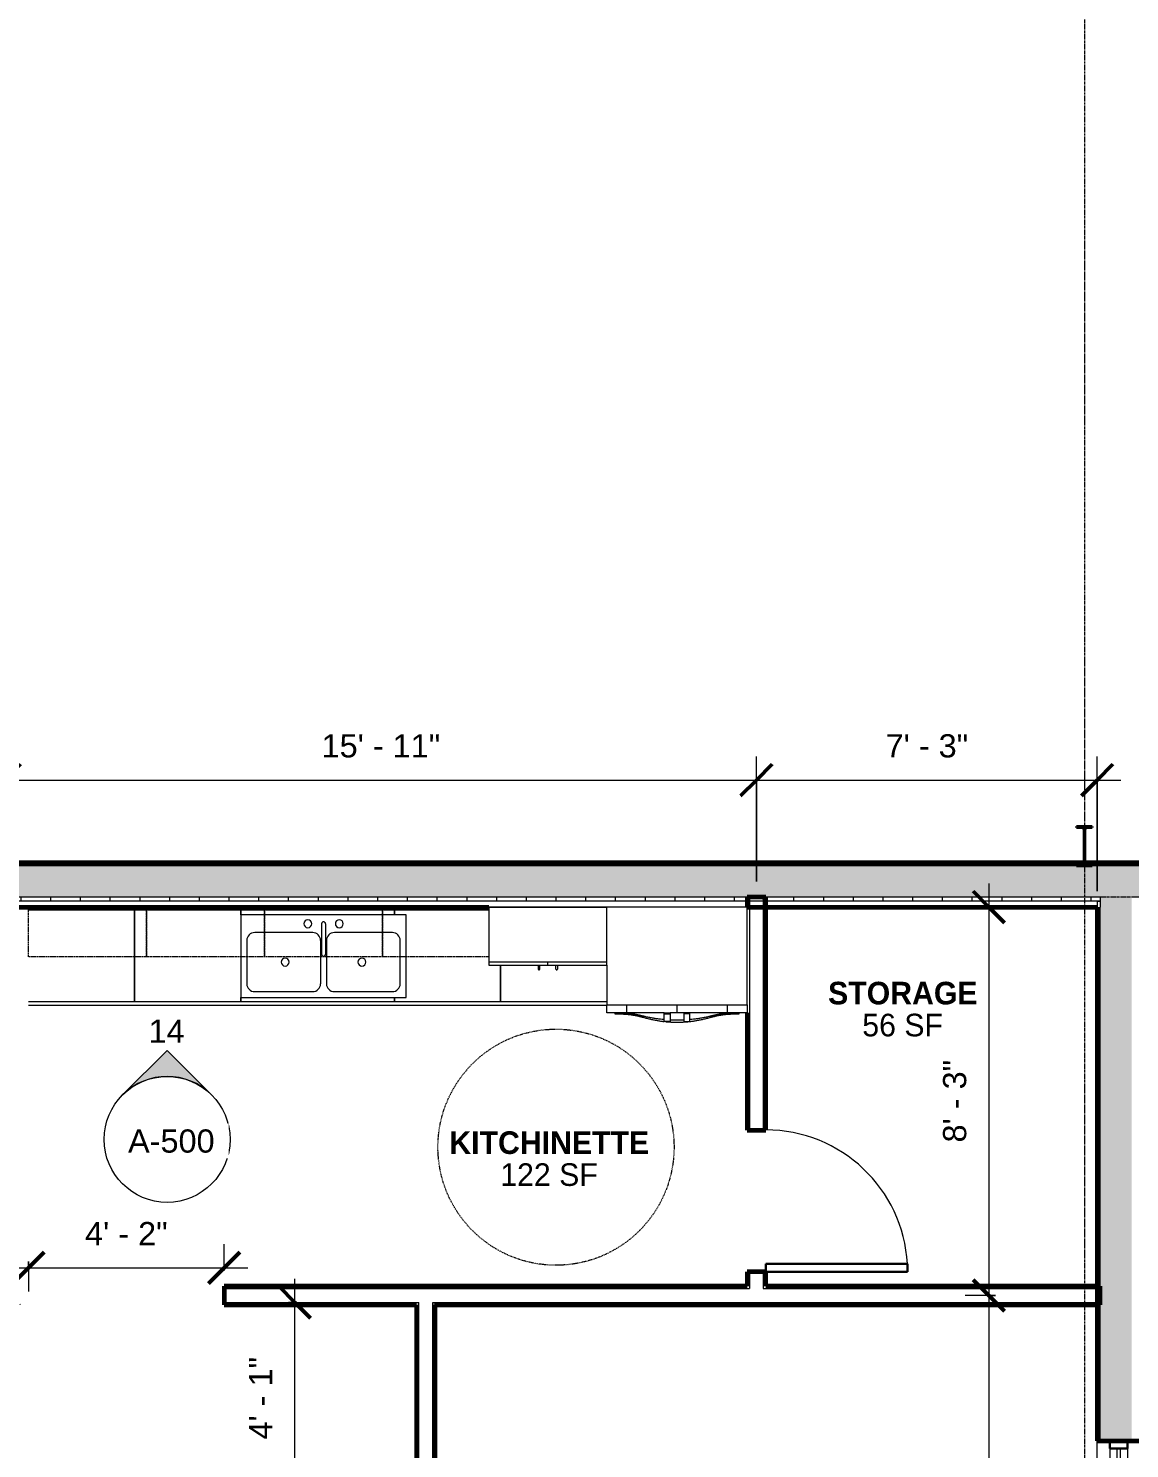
# Model space of a CAD drawing. Header units: inches. Extents: x 30 to 2293, y -1876 to -115.
# Drawn here: x 1761.9 to 2041.8, y -836.6 to -475.7 of the extents above; entities that cross this region are included whole.
import ezdxf

# ---------------------------------------------------------------- set-up
doc = ezdxf.new("R2010")
doc.units = ezdxf.units.IN
doc.header["$MEASUREMENT"] = 0
for name, pattern in [('Dash', [0.25, 0.125, -0.125]), ('Grid Line 1_2_', [0.875, 0.5, -0.125, 0.125, -0.125]), ('Overhead', [0.15625, 0.09375, -0.0625])]:
    doc.linetypes.add(name, pattern=pattern)
for name, color, linetype, lineweight in [('A-ANNO-DIMS', 211, 'Continuous', 9), ('A-ANNO-DIMS-64', 211, 'Continuous', 9), ('A-AREA-IDEN', 2, 'Continuous', 9), ('A-DETL-HDLN', 90, 'Dash', 9), ('A-DOOR', 31, 'Continuous', 18), ('A-GENM', 13, 'Continuous', 9), ('A-GLAZ-CURT', 52, 'Continuous', 9), ('A-GLAZ-CWMG', 51, 'Continuous', 9), ('A-WALL', 113, 'Continuous', 18), ('A-WALL-PATT', 111, 'Continuous', 60), ('G-ANNO-SYMB', 111, 'Continuous', 9), ('I-FURN-PNLS', 30, 'Continuous', 9), ('I-WALL', 2, 'Continuous', 18), ('L-SITE-WALL', 31, 'Continuous', 18), ('P-SANR-FIXT', 6, 'Continuous', 9), ('Q-CASE', 31, 'Continuous', 9), ('Q-SPCQ', 91, 'Continuous', 9), ('S-COLS', 52, 'Continuous', 9), ('S-GRID', 1, 'Continuous', 9)]:
    doc.layers.add(name, color=color, linetype=linetype, lineweight=lineweight)
doc.styles.add('Arial', font='arial.ttf', dxfattribs={"height": 5.901198})
doc.styles.add('Century Gothic', font='GOTHIC.TTF', dxfattribs={"height": 5.748447})
doc.styles.add('Century Gothic_B', font='GOTHICB.TTF', dxfattribs={"height": 5.744479})
doc.dimstyles.new('Linear_-_3_32__Arial', dxfattribs={"dimscale": 12, "dimtxt": 6, "dimasz": 0.666667, "dimexe": 0.5, "dimexo": 0.333333, "dimgap": 0.333333, "dimtad": 1, "dimdec": 0, "dimzin": 1, "dimdsep": 46, "dimlunit": 4, "dimtxsty": 'Arial', "dimblk1": 'OBLIQUE', "dimblk2": 'OBLIQUE', "dimsah": 1, "dimcen": 0.09, "dimdle": 0.5, "dimazin": 0, "dimtfac": 1, "dimtdec": 4, "dimtix": 1, "dimtmove": 0, "dimatfit": 3, "dimfxl": 1, "dimtvp": 1, "dimfrac": 2, "dimtolj": 1, "dimtzin": 0, "dimarcsym": 2})
doc.dimstyles.new('Linear_-_3_32__Arial_1', dxfattribs={"dimscale": 12, "dimtxt": 6, "dimasz": 0.666667, "dimexe": 0.5, "dimexo": 0.333333, "dimgap": 0.333333, "dimtad": 1, "dimdec": 0, "dimzin": 1, "dimdsep": 46, "dimlunit": 4, "dimtxsty": 'Arial', "dimblk1": 'OBLIQUE', "dimblk2": 'OBLIQUE', "dimsah": 1, "dimcen": 0.09, "dimdle": 0.5, "dimazin": 0, "dimtfac": 1, "dimtdec": 4, "dimtix": 1, "dimtmove": 0, "dimatfit": 3, "dimfxl": 1, "dimtvp": 1, "dimfrac": 2, "dimtolj": 1, "dimtzin": 0, "dimarcsym": 2})
doc.dimstyles.new('Linear_-_3_32__Arial_2', dxfattribs={"dimscale": 12, "dimtxt": 6, "dimasz": 0.666667, "dimexe": 0.5, "dimexo": 0.333333, "dimgap": 0.333333, "dimtad": 1, "dimdec": 0, "dimzin": 1, "dimdsep": 46, "dimlunit": 4, "dimtxsty": 'Arial', "dimblk1": 'OBLIQUE', "dimblk2": 'OBLIQUE', "dimsah": 1, "dimcen": 0.09, "dimdle": 0.5, "dimazin": 0, "dimtfac": 1, "dimtdec": 4, "dimtix": 1, "dimtmove": 0, "dimatfit": 3, "dimfxl": 1, "dimtvp": 1, "dimfrac": 2, "dimtolj": 1, "dimtzin": 0, "dimarcsym": 2})
doc.dimstyles.new('Linear_-_3_32__Arial_3', dxfattribs={"dimscale": 12, "dimtxt": 6, "dimasz": 0.666667, "dimexe": 0.5, "dimexo": 0.333333, "dimgap": 0.333333, "dimtad": 1, "dimdec": 0, "dimzin": 1, "dimdsep": 46, "dimlunit": 4, "dimtxsty": 'Arial', "dimblk1": 'OBLIQUE', "dimblk2": 'OBLIQUE', "dimsah": 1, "dimcen": 0.09, "dimdle": 0.5, "dimazin": 0, "dimtfac": 1, "dimtdec": 4, "dimtix": 1, "dimtmove": 0, "dimatfit": 3, "dimfxl": 1, "dimtvp": 1, "dimfrac": 2, "dimtolj": 1, "dimtzin": 0, "dimarcsym": 2})
pattern_1 = [(161.57, (0.32, 0.32), (-2.56049618, -0.00053739), [0, -18.214, 2.022, 0]), (18.43, (-0.32, 0.32), (-2.56049618, 0.00053739), [0, -18.214, 2.022, 0]), (108.43, (0.32, 0.32), (1.2792209, -6.40087673), [6.07, -14.166]), (71.57, (-0.32, 0.32), (1.2792209, 6.40087673), [6.07, -14.166])]
pattern_2 = [(0, (0, 0), (20.48, 5.12), [0.845, -14.515, 0.845, -14.515, -81.92]), (0, (0, 0), (20.48, 5.12), [-30.72, 0.845, -29.875, 0.845, -14.515, -35.84]), (0, (0, 0), (20.48, 5.12), [-76.8, 0.845, -9.395, 0.845, -24.755]), (120, (7.68, 2.56), (-14.67405, 15.1762), [0.845, -14.515, 0.845, -14.515, -81.92]), (120, (7.68, 2.56), (-14.67405, 15.1762), [-30.72, 0.845, -29.875, 0.845, -14.515, -35.84]), (120, (7.68, 2.56), (-14.67405, 15.1762), [-76.8, 0.845, -9.395, 0.845, -24.755]), (240, (10.24, 12.8), (-5.80595, -20.2962), [0.845, -14.515, 0.845, -14.515, -81.92]), (240, (10.24, 12.8), (-5.80595, -20.2962), [-30.72, 0.845, -29.875, 0.845, -14.515, -35.84]), (240, (10.24, 12.8), (-5.80595, -20.2962), [-76.8, 0.845, -9.395, 0.845, -24.755])]

# ---------------------------------------------------------------- blocks, each defined once
blk = doc.blocks.new('Rectangular Mullion - Exterior 2_ x 4_5_-607528-Floor Plan - Office Annex')
at = {"layer": 'A-GLAZ-CWMG', "color": 50, "lineweight": 30}
for p, q in [((-1, 1.5), (1, 1.5)), ((-1, -3), (-1, 1.5)), ((1, 1.5), (1, -3)), ((1, -3), (-1, -3))]:
    blk.add_line(p, q, dxfattribs=at)
blk = doc.blocks.new('System Panel - Exterior Glazing-607532-Floor Plan - Office Annex')
at = {"layer": 'A-GLAZ-CURT', "color": 10, "lineweight": 18}
for p, q in [((17.09375, 1.25), (-17.09375, 1.25)), ((-17.09375, 1.25), (-17.09375, 0.25)), ((-17.09375, 0.25), (17.09375, 0.25)), ((17.09375, 0.25), (17.09375, 1.25))]:
    blk.add_line(p, q, dxfattribs=at)
at = {"layer": 'A-GLAZ-CURT', "color": 130}
for p, q in [((-17.09375, 0.25), (-17.09375, 1.25)), ((17.09375, 1.25), (17.09375, 0.25))]:
    blk.add_line(p, q, dxfattribs=at)
at = {"layer": 'A-GLAZ-CURT', "color": 254}
for p, q in [((17.09375, 1.25), (-17.09375, 1.25)), ((-17.09375, 0.25), (17.09375, 0.25))]:
    blk.add_line(p, q, dxfattribs=at)
blk = doc.blocks.new('Rectangular Mullion - Exterior 2_ x 4_5_-435687-Floor Plan - Office Annex')
at = {"layer": 'A-GLAZ-CWMG', "color": 7}
for p, q in [((1188.75, -1530.09), (1154.56, -1530.09)), ((1188.75, -1534.59), (1154.56, -1534.59))]:
    blk.add_line(p, q, dxfattribs=at)
blk = doc.blocks.new('Open Source Metal Building_Exterior_rvt-1-Floor Plan - Office Annex')
at = {"layer": 'A-WALL-PATT', "lineweight": 9}
h = blk.add_hatch(dxfattribs=at)
h.set_pattern_fill('FP_2', color=8, style=0, pattern_type=2)
h.set_pattern_definition(pattern_1)
h.paths.add_polyline_path([(1689.24, -696.46), (2210.15, -696.46), (2210.15, -688.46), (1644.4, -688.46), (1644.4, -696.46)], flags=0)
h.paths.add_polyline_path([(1540.94, -696.46), (1608.4, -696.46), (1608.4, -688.46), (1540.94, -688.46)], flags=0)
h.paths.add_polyline_path([(1234.94, -696.46), (1234.94, -688.46), (1174.4, -688.46), (1174.4, -696.46)], flags=0)
h.paths.add_polyline_path([(1138.4, -696.46), (1138.4, -688.46), (421.56, -688.46), (421.56, -696.46), (1038.09, -696.46)], flags=0)
h.paths.add_polyline_path([(385.56, -696.46), (385.56, -688.46), (126.49, -688.46), (126.49, -696.46), (376.31, -696.46)], flags=0)
h = blk.add_hatch(dxfattribs=at)
h.set_pattern_fill('FP_3', style=0, pattern_type=2)
h.set_pattern_definition([(0, (0, 0), (0, 7.554), []), (90, (0, 0), (-7.554, 5e-16), [])])
h.paths.add_polyline_path([(1705.52, -697.46), (2034.31, -697.46), (2034.31, -696.46), (1644.4, -696.46), (1644.4, -697.46), (1697.38, -697.46)], flags=0)
h.paths.add_polyline_path([(2210.15, -697.46), (2210.15, -696.46), (2042.31, -696.46), (2042.31, -697.46), (2079.92, -697.46)], flags=0)
h.paths.add_polyline_path([(1608.4, -697.46), (1608.4, -696.46), (1540.94, -696.46), (1540.94, -697.46)], flags=0)
h.paths.add_polyline_path([(1234.94, -697.46), (1234.94, -696.46), (1174.4, -696.46), (1174.4, -697.46)], flags=0)
h.paths.add_polyline_path([(907.86, -697.46), (1138.4, -697.46), (1138.4, -696.46), (421.56, -696.46), (421.56, -697.46), (777.63, -697.46)], flags=0)
h.paths.add_polyline_path([(126.49, -697.46), (368.31, -697.46), (368.31, -696.46), (126.49, -696.46), (126.49, -697.37)], flags=0)
h.paths.add_polyline_path([(385.56, -697.46), (385.56, -696.46), (376.31, -696.46), (376.31, -697.46), (377.06, -697.46)], flags=0)
h = blk.add_hatch(dxfattribs=at)
h.set_pattern_fill('FP_2', color=8, style=0, pattern_type=2)
h.set_pattern_definition(pattern_1)
h.paths.add_polyline_path([(2042.31, -1123.5), (2042.31, -1005.79), (2034.31, -1005.79), (2034.31, -1123.5)], flags=0)
h.paths.add_polyline_path([(2042.31, -967.6), (2042.31, -872.76), (2034.31, -872.76), (2034.31, -967.6)], flags=0)
h.paths.add_polyline_path([(2042.31, -834.57), (2042.31, -696.46), (2034.31, -696.46), (2034.31, -834.57)], flags=0)
at = {"layer": 'S-COLS'}
h = blk.add_hatch(dxfattribs=at)
h.set_pattern_fill('FP_4', color=256, style=0, pattern_type=2)
h.set_pattern_definition([(45, (0, 0), (-6.335677, 6.335677), []), (45, (0, 9.6), (-6.335677, 6.335677), [])])
h.paths.add_polyline_path([(2032.31, -688.47), (2032.31, -688.2), (2030.97, -688.2), (2030.59, -688.04), (2030.43, -687.66), (2030.43, -679.28), (2030.59, -678.9), (2030.97, -678.74), (2032.31, -678.74), (2032.31, -678.47), (2028.31, -678.47), (2028.31, -678.74), (2029.65, -678.74), (2030.04, -678.9), (2030.2, -679.33), (2030.2, -687.66), (2030.04, -688.04), (2029.65, -688.2), (2028.31, -688.2), (2028.31, -688.47)], flags=0)
at = {"layer": 'A-WALL', "color": 10}
for p, q in [((2210.15, -688.46), (1644.4, -688.46)), ((2034.31, -696.46), (1644.4, -696.46)), ((2034.31, -696.46), (2034.31, -697.46)), ((2033.56, -697.46), (1644.4, -697.46)), ((2034.31, -697.46), (2033.56, -697.46)), ((2033.56, -697.46), (2034.31, -697.46)), ((2033.56, -697.46), (2033.56, -698.96)), ((2034.31, -697.46), (2034.31, -698.96)), ((2034.31, -834.57), (2034.31, -698.96))]:
    blk.add_line(p, q, dxfattribs=at)
at = {"layer": 'L-SITE-WALL', "color": 250, "lineweight": 60}
for p, q in [((2210.15, -687.71), (1644.4, -687.71)), ((1644.4, -698.96), (1878.94, -698.96)), ((1944.56, -698.96), (2033.56, -698.96)), ((2033.56, -698.96), (2033.56, -834.57)), ((2033.56, -834.57), (2044.81, -834.57))]:
    blk.add_line(p, q, dxfattribs=at)
at = {"layer": 'L-SITE-WALL', "color": 10}
blk.add_line((2033.56, -872.76), (2033.56, -834.57), dxfattribs=at)
at = {"layer": 'S-COLS', "color": 90, "lineweight": 40}
for p, q in [((2032.31, -678.47), (2028.31, -678.47)), ((2028.31, -678.47), (2028.31, -678.74)), ((2028.31, -678.74), (2029.65, -678.74)), ((2030.2, -679.28), (2030.2, -687.66)), ((2030.43, -687.66), (2030.43, -679.28)), ((2030.97, -678.74), (2032.31, -678.74)), ((2032.31, -678.74), (2032.31, -678.47)), ((2029.65, -688.2), (2028.31, -688.2)), ((2028.31, -688.2), (2028.31, -688.47)), ((2028.31, -688.47), (2032.31, -688.47)), ((2032.31, -688.2), (2030.97, -688.2)), ((2032.31, -688.47), (2032.31, -688.2))]:
    blk.add_line(p, q, dxfattribs=at)
for centre, start, end in [((2029.65, -679.28), 0, 90), ((2030.97, -679.28), 90, 180), ((2029.65, -687.66), 270, 0), ((2030.97, -687.66), 180, 270)]:
    blk.add_arc(centre, 0.543, start, end, dxfattribs=at)
at = {"layer": 'S-GRID', "linetype": 'Grid Line 1_2_'}
for p, q in [((2030.31, -114.83), (2030.31, -1843.89)), ((2274.62, -696.46), (62.02, -696.46))]:
    blk.add_line(p, q, dxfattribs=at)
at = {"lineweight": 9, "extrusion": (0, 0, -1), "rotation": 90.0000000000013}
blk.add_blockref('Rectangular Mullion - Exterior 2_ x 4_5_-607528-Floor Plan - Office Annex', (-2039.75, -835.57), dxfattribs=at)
at = {"lineweight": 9}
for name, p, rotation in [('Rectangular Mullion - Exterior 2_ x 4_5_-435687-Floor Plan - Office Annex', (506.66, -2025.32), 89.99999999999892), ('System Panel - Exterior Glazing-607532-Floor Plan - Office Annex', (2039.75, -853.67), 89.99999999999874)]:
    blk.add_blockref(name, p, dxfattribs=dict(at, rotation=rotation))
blk = doc.blocks.new('Counter Top - 24_ Depth-690214-Floor Plan - Office Annex')
at = {"layer": 'Q-CASE'}
for p, q in [((-47.26, 25), (99.74, 25)), ((99.74, 0.75), (-17.26, 0.75))]:
    blk.add_line(p, q, dxfattribs=at)
blk = doc.blocks.new('Single-Flush - 36_ x 84_-340239-Floor Plan - Office Annex')
at = {"layer": 'A-DOOR', "lineweight": 30}
for p, q in [((16, 2.37), (16, 38.39)), ((18, 38.39), (16, 38.39)), ((18, 2.37), (18, 38.39)), ((18, 2.37), (16, 2.37))]:
    blk.add_line(p, q, dxfattribs=at)
at = {"layer": 'A-DOOR', "lineweight": 9}
blk.add_arc((18, 2.37), 36.07, 93.1789, 180, dxfattribs=at)
blk = doc.blocks.new('Refrigeration-Dacor-Millennia - PF36BNDFBK-V3-Floor Plan - Office Annex')
at = {"layer": 'A-GENM', "lineweight": 18}
for p, q in [((-17.81, -14.44), (-17.81, -12.44)), ((17.81, -12.44), (17.81, -14.44)), ((-3.25, -14.44), (-17.81, -14.44)), ((1.75, -14.44), (-1.75, -14.44)), ((17.81, -14.44), (3.25, -14.44))]:
    blk.add_line(p, q, dxfattribs=at)
at = {"layer": 'A-GENM'}
for p, q in [((-12.81, -12.44), (-12.81, -14.44)), ((-0.06, -12.44), (-0.06, -14.44)), ((0.06, -14.44), (0.06, -12.44)), ((12.81, -14.44), (12.81, -12.44)), ((-15.81, -14.44), (-15.81, -14.69)), ((-3.25, -16.69), (-3.25, -14.44)), ((-3.25, -14.44), (-1.75, -14.44)), ((-3.25, -14.69), (-1.75, -14.69)), ((-1.75, -16.69), (-3.25, -16.69)), ((-1.75, -14.44), (-1.75, -16.69)), ((3.25, -14.44), (1.75, -14.44)), ((1.75, -14.44), (1.75, -16.69)), ((3.25, -14.69), (1.75, -14.69)), ((1.75, -16.69), (3.25, -16.69)), ((3.25, -16.69), (3.25, -14.44)), ((15.81, -14.69), (15.81, -14.44))]:
    blk.add_line(p, q, dxfattribs=at)
for points, knots in [([(-3.25, -16.18), (-3.28, -16.17), (-3.59, -16.15), (-4.18, -16.09), (-5.06, -15.97), (-5.99, -15.83), (-6.77, -15.69), (-7.4, -15.57), (-7.88, -15.47), (-8.26, -15.38), (-8.57, -15.3), (-8.81, -15.25), (-9.04, -15.19), (-9.28, -15.13), (-9.52, -15.07), (-9.78, -15.02), (-10.04, -14.96), (-10.31, -14.9), (-10.58, -14.85), (-10.88, -14.8), (-11.18, -14.75), (-11.5, -14.7), (-11.83, -14.65), (-12.19, -14.61), (-12.56, -14.57), (-12.95, -14.54), (-13.36, -14.51), (-13.8, -14.48), (-14.27, -14.46), (-14.92, -14.45), (-15.45, -14.44), (-15.81, -14.44)], [0.6515953, 0.6515953, 0.6515953, 0.6515953, 0.65625, 0.6875, 0.71875, 0.75, 0.78125, 0.796875, 0.8125, 0.828125, 0.8359375, 0.84375, 0.8515625, 0.859375, 0.8671875, 0.875, 0.8828125, 0.890625, 0.8984375, 0.90625, 0.9140625, 0.921875, 0.9296875, 0.9375, 0.9453125, 0.953125, 0.9609375, 0.96875, 0.9765625, 0.984375, 1, 1, 1, 1]), ([(-15.81, -14.69), (-15.45, -14.69), (-14.74, -14.7), (-13.95, -14.73), (-13.36, -14.76), (-12.95, -14.79), (-12.56, -14.83), (-12.19, -14.86), (-11.83, -14.91), (-11.5, -14.95), (-11.18, -15), (-10.87, -15.05), (-10.58, -15.11), (-10.3, -15.16), (-10.04, -15.22), (-9.78, -15.28), (-9.52, -15.34), (-9.28, -15.41), (-9.04, -15.47), (-8.81, -15.53), (-8.57, -15.59), (-8.26, -15.67), (-7.87, -15.78), (-7.4, -15.89), (-6.77, -16.04), (-5.98, -16.21), (-5.06, -16.39), (-4.18, -16.53), (-3.59, -16.61), (-3.28, -16.65), (-3.25, -16.65)], [0, 0, 0, 0, 0.015625, 0.03125, 0.0390625, 0.046875, 0.0546875, 0.0625, 0.0703125, 0.078125, 0.0859375, 0.09375, 0.1015625, 0.109375, 0.1171875, 0.125, 0.1328125, 0.140625, 0.1484375, 0.15625, 0.1640625, 0.171875, 0.1875, 0.203125, 0.21875, 0.25, 0.28125, 0.3125, 0.34375, 0.348388, 0.348388, 0.348388, 0.348388]), ([(-2.89, -16.69), (-2.79, -16.7), (-2.45, -16.73), (-1.9, -16.77), (-1.24, -16.79), (-0.61, -16.8), (0, -16.8), (0.61, -16.8), (1.24, -16.79), (1.9, -16.77), (2.45, -16.73), (2.79, -16.7), (2.89, -16.69)], [0.363139, 0.363139, 0.363139, 0.363139, 0.375, 0.40625, 0.4375, 0.46875, 0.5, 0.53125, 0.5625, 0.59375, 0.625, 0.636861, 0.636861, 0.636861, 0.636861]), ([(1.75, -16.26), (1.58, -16.27), (0.97, -16.28), (0, -16.28), (-0.97, -16.28), (-1.58, -16.27), (-1.75, -16.26)], [0.4135862, 0.4135862, 0.4135862, 0.4135862, 0.4375, 0.5, 0.5625, 0.5864138, 0.5864138, 0.5864138, 0.5864138]), ([(15.81, -14.44), (15.45, -14.44), (14.92, -14.45), (14.27, -14.46), (13.8, -14.48), (13.36, -14.51), (12.95, -14.54), (12.56, -14.57), (12.19, -14.61), (11.83, -14.65), (11.5, -14.7), (11.18, -14.75), (10.88, -14.8), (10.58, -14.85), (10.31, -14.9), (10.04, -14.96), (9.78, -15.02), (9.52, -15.07), (9.28, -15.13), (9.04, -15.19), (8.81, -15.25), (8.57, -15.3), (8.26, -15.38), (7.88, -15.47), (7.4, -15.57), (6.77, -15.69), (5.99, -15.83), (5.06, -15.97), (4.18, -16.09), (3.59, -16.15), (3.28, -16.17), (3.25, -16.18)], [0, 0, 0, 0, 0.015625, 0.0234375, 0.03125, 0.0390625, 0.046875, 0.0546875, 0.0625, 0.0703125, 0.078125, 0.0859375, 0.09375, 0.1015625, 0.109375, 0.1171875, 0.125, 0.1328125, 0.140625, 0.1484375, 0.15625, 0.1640625, 0.171875, 0.1875, 0.203125, 0.21875, 0.25, 0.28125, 0.3125, 0.34375, 0.3484047, 0.3484047, 0.3484047, 0.3484047]), ([(3.25, -16.65), (3.28, -16.65), (3.59, -16.61), (4.18, -16.53), (5.06, -16.39), (5.98, -16.21), (6.77, -16.04), (7.4, -15.89), (7.87, -15.78), (8.26, -15.67), (8.57, -15.59), (8.81, -15.53), (9.04, -15.47), (9.28, -15.41), (9.52, -15.34), (9.78, -15.28), (10.04, -15.22), (10.3, -15.16), (10.58, -15.11), (10.87, -15.05), (11.18, -15), (11.5, -14.95), (11.83, -14.91), (12.19, -14.86), (12.56, -14.83), (12.95, -14.79), (13.36, -14.76), (13.8, -14.73), (14.27, -14.71), (14.92, -14.7), (15.45, -14.69), (15.81, -14.69)], [0.651612, 0.651612, 0.651612, 0.651612, 0.65625, 0.6875, 0.71875, 0.75, 0.78125, 0.796875, 0.8125, 0.828125, 0.8359375, 0.84375, 0.8515625, 0.859375, 0.8671875, 0.875, 0.8828125, 0.890625, 0.8984375, 0.90625, 0.9140625, 0.921875, 0.9296875, 0.9375, 0.9453125, 0.953125, 0.9609375, 0.96875, 0.9765625, 0.984375, 1, 1, 1, 1])]:
    blk.add_open_spline(points, degree=3, knots=knots, dxfattribs=at)
at = {"layer": 'Q-SPCQ'}
for p, q in [((17.81, 12.44), (-17.81, 12.44)), ((17.81, -12.44), (17.81, 12.44)), ((-17.81, -2.31), (-17.81, -12.44)), ((-17.81, -12.44), (17.81, -12.44))]:
    blk.add_line(p, q, dxfattribs=at)
blk = doc.blocks.new('293304 - 293304 2-686364-Floor Plan - Office Annex')
at = {"layer": 'I-FURN-PNLS'}
blk.add_line((0.91, -14.15), (0.91, -13.4), dxfattribs=at)
at = {"layer": 'Q-CASE'}
for p, q in [((15.91, 0.6), (-14.09, 0.6)), ((-14.09, 0.6), (-14.09, -14.15)), ((-14.09, 0.6), (-14.09, -13.4)), ((-14.09, 0.6), (15.91, 0.6)), ((15.91, -14.15), (15.91, 0.6)), ((15.91, -13.4), (15.91, 0.6)), ((15.91, -13.4), (-14.09, -13.4)), ((-14.09, -14.15), (15.91, -14.15)), ((-1.53, -14.15), (-1.53, -15.17)), ((-1.15, -15.15), (-1.15, -14.15)), ((2.97, -15.15), (2.97, -14.15)), ((3.35, -14.15), (3.35, -15.17))]:
    blk.add_line(p, q, dxfattribs=at)
for centre, start, end in [((-1.34, -15.17), 180, 5.5918), ((3.16, -15.17), 174.4082, 0)]:
    blk.add_arc(centre, 0.188, start, end, dxfattribs=at)
blk = doc.blocks.new('Sink Kitchen-Double - 42_ x 21_-V5-Floor Plan - Office Annex')
at = {"layer": 'P-SANR-FIXT'}
for p, q in [((21.62, 10.59), (-20.38, 10.59)), ((-20.38, 10.59), (-20.38, -10.41)), ((0.12, 8.34), (0.12, 0.59)), ((1.12, 8.34), (1.12, 0.59)), ((21.62, -10.41), (21.62, 10.59)), ((-18.88, 4.09), (-18.88, -6.91)), ((-2.13, 6.09), (-16.88, 6.09)), ((-0.13, 4.09), (-0.13, -6.91)), ((1.37, 4.09), (1.37, -6.91)), ((18.12, 6.09), (3.37, 6.09)), ((20.12, -6.91), (20.12, 4.09)), ((-20.38, -10.41), (21.62, -10.41)), ((-16.88, -8.91), (-2.13, -8.91)), ((3.37, -8.91), (18.12, -8.91))]:
    blk.add_line(p, q, dxfattribs=at)
for centre, radius, start, end in [((-3.38, 8.34), 1, 360, 180), ((-3.38, 8.34), 1, 180, 360), ((0.62, 8.34), 0.5, 360, 180), ((4.62, 8.34), 1, 360, 180), ((4.62, 8.34), 1, 180, 0), ((-16.88, 4.09), 2, 90, 180), ((-2.13, 4.09), 2, 360, 90), ((3.37, 4.09), 2, 90, 180), ((18.12, 4.09), 2, 0, 90), ((0.62, 0.59), 0.5, 180, 360), ((-9.13, -1.41), 1, 0, 180), ((-9.13, -1.41), 1, 180, 360), ((10.37, -1.41), 1, 0, 180), ((10.37, -1.41), 1, 180, 360), ((-16.88, -6.91), 2, 180, 270), ((-2.13, -6.91), 2, 270, 0), ((3.37, -6.91), 2, 180, 270), ((18.12, -6.91), 2, 270, 0)]:
    blk.add_arc(centre, radius, start, end, dxfattribs=at)
blk = doc.blocks.new('Base Cabinet-Double Door Sink Unit - 39_-578555-Floor Plan - Office Annex')
at = {"layer": 'Q-CASE'}
for p, q in [((-18.76, 0), (-18.76, -2)), ((20.24, -2), (20.24, 0)), ((-18.76, -23), (-18.76, -24)), ((-18.76, -24), (20.24, -24)), ((20.24, -24), (20.24, -23))]:
    blk.add_line(p, q, dxfattribs=at)
blk = doc.blocks.new('Base Cabinet-Double Door _ 2 Drawer - 27_-581375-Floor Plan - Office Annex')
at = {"layer": 'Q-CASE'}
for p, q in [((-12.76, 0), (-12.76, -24)), ((14.24, -2), (14.24, 0)), ((-12.76, -24), (14.24, -24)), ((14.24, -24), (14.24, -23))]:
    blk.add_line(p, q, dxfattribs=at)
blk = doc.blocks.new('Base Cabinet-Double Door _ 2 Drawer - 27_-V51-Floor Plan - Office Annex')
at = {"layer": 'Q-CASE'}
for p, q in [((-12.76, -14.75), (-12.76, -24)), ((-12.76, -24), (14.24, -24))]:
    blk.add_line(p, q, dxfattribs=at)
blk = doc.blocks.new('Base Cabinet-Double Door _ 2 Drawer - 27_-V52-Floor Plan - Office Annex')
at = {"layer": 'Q-CASE'}
for p, q in [((14.24, -24), (14.24, 0)), ((-12.76, -24), (14.24, -24))]:
    blk.add_line(p, q, dxfattribs=at)
blk = doc.blocks.new('Upper Cabinet-Double Door-Wall - 27_ x 36_H-702586-Floor Plan - Office Annex')
at = {"layer": 'Q-CASE', "linetype": 'Overhead'}
for p, q in [((-12.33, 0.31), (-12.33, 12.31)), ((-12.33, 12.31), (14.67, 12.31)), ((14.67, 12.31), (14.67, 0.31)), ((14.67, 0.31), (-12.33, 0.31))]:
    blk.add_line(p, q, dxfattribs=at)
blk = doc.blocks.new('Upper Cabinet-Double Door-Wall - 30_ x 36_H-702469-Floor Plan - Office Annex')
at = {"layer": 'Q-CASE', "linetype": 'Overhead'}
for p, q in [((-13.83, 0.31), (-13.83, 12.31)), ((-13.83, 12.31), (16.17, 12.31)), ((16.17, 12.31), (16.17, 0.31)), ((16.17, 0.31), (-13.83, 0.31))]:
    blk.add_line(p, q, dxfattribs=at)
blk = doc.blocks.new('Base Cabinet-Double Door _ 2 Drawer - 27_-V60-Floor Plan - Office Annex')
at = {"layer": 'Q-CASE'}
for p, q in [((-12.76, 0), (-12.76, -2)), ((14.24, -24), (14.24, -14.75)), ((-12.76, -23), (-12.76, -24)), ((-12.76, -24), (14.24, -24))]:
    blk.add_line(p, q, dxfattribs=at)
blk = doc.blocks.new('DIMBLOCK22-Floor Plan - Office Annex')
at = {"layer": 'A-ANNO-DIMS-64'}
for p, q in [((1755.94, -692.46), (1755.94, -660.7)), ((1946.94, -692.46), (1946.94, -660.7)), ((1755.94, -666.7), (1946.94, -666.7)), ((1755.94, -666.7), (1755.94, -692.46)), ((1946.94, -666.7), (1946.94, -692.46))]:
    blk.add_line(p, q, dxfattribs=at)
at = {"layer": 'A-ANNO-DIMS-64', "lineweight": 50}
for p, q in [((1755.94, -666.7), (1759.94, -662.7)), ((1946.94, -666.7), (1950.94, -662.7)), ((1755.94, -666.7), (1751.94, -670.7)), ((1946.94, -666.7), (1942.94, -670.7))]:
    blk.add_line(p, q, dxfattribs=at)
at = {"layer": 'A-ANNO-DIMS-64', "color": 0, "insert": (1836.44, -655.05), "char_height": 5.901, "width": 36, "attachment_point": 1, "line_spacing_factor": 0.938532, "style": 'Arial'}
blk.add_mtext('15\' - 11"', dxfattribs=at)
blk = doc.blocks.new('_Oblique')
at = {"color": 0, "linetype": 'ByBlock', "lineweight": -2}
blk.add_line((-0.5, -0.5), (0.5, 0.5), dxfattribs=at)
blk = doc.blocks.new('DIMBLOCK23-Floor Plan - Office Annex')
at = {"layer": 'A-ANNO-DIMS-64'}
for p, q in [((1946.94, -692.46), (1946.94, -660.7)), ((2033.56, -694.96), (2033.56, -660.7)), ((1946.94, -666.7), (2039.56, -666.7)), ((1946.94, -666.7), (1946.94, -692.46)), ((2033.56, -666.7), (2033.56, -694.96))]:
    blk.add_line(p, q, dxfattribs=at)
at = {"layer": 'A-ANNO-DIMS-64', "lineweight": 50}
for p, q in [((1946.94, -666.7), (1950.94, -662.7)), ((2033.56, -666.7), (2037.56, -662.7)), ((1946.94, -666.7), (1942.94, -670.7)), ((2033.56, -666.7), (2029.56, -670.7))]:
    blk.add_line(p, q, dxfattribs=at)
at = {"layer": 'A-ANNO-DIMS-64', "color": 0, "insert": (1979.77, -655.05), "char_height": 5.901, "width": 25.1446, "attachment_point": 1, "line_spacing_factor": 0.938532, "style": 'Arial'}
blk.add_mtext('7\' - 3"', dxfattribs=at)
blk = doc.blocks.new('DIMBLOCK29-Floor Plan - Office Annex')
at = {"layer": 'A-ANNO-DIMS-64'}
for p, q in [((1829.66, -848.16), (1829.66, -793.41)), ((1828.01, -799.41), (1835.66, -799.41)), ((1829.66, -799.41), (1828.01, -799.41)), ((1806.44, -848.16), (1835.66, -848.16)), ((1829.66, -848.16), (1806.44, -848.16))]:
    blk.add_line(p, q, dxfattribs=at)
at = {"layer": 'A-ANNO-DIMS-64', "lineweight": 50}
for p, q in [((1829.66, -799.41), (1825.66, -795.41)), ((1829.66, -799.41), (1833.66, -803.41)), ((1829.66, -848.16), (1825.66, -844.16)), ((1829.66, -848.16), (1833.66, -852.16))]:
    blk.add_line(p, q, dxfattribs=at)
at = {"layer": 'A-ANNO-DIMS-64', "color": 0, "insert": (1818.01, -834.27), "char_height": 5.901, "width": 25.1446, "attachment_point": 1, "rotation": 90, "line_spacing_factor": 0.938532, "style": 'Arial'}
blk.add_mtext('4\' - 1"', dxfattribs=at)
blk = doc.blocks.new('Elevation - Filled Arrow-152140-Floor Plan - Office Annex')
at = {"layer": 'G-ANNO-SYMB'}
blk.add_circle((0, 0), 0.25, dxfattribs=at)
blk = doc.blocks.new('Elevation - Filled Arrow-151867-Floor Plan - Office Annex')
at = {"layer": 'G-ANNO-SYMB'}
h = blk.add_hatch(color=256, dxfattribs=at)
edge = h.paths.add_edge_path(flags=0)
edge.add_line((0, 0.3536), (0.1768, 0.1768))
edge.add_arc((0, 0), 0.25, 45, 135)
edge.add_line((-0.1768, 0.1768), (0, 0.3536))
for p, q in [((0, 0.3536), (-0.1768, 0.1768)), ((0, 0.3536), (-0.1768, 0.1768)), ((0.1768, 0.1768), (0, 0.3536)), ((0.1768, 0.1768), (0, 0.3536))]:
    blk.add_line(p, q, dxfattribs=at)
blk.add_arc((0, 0), 0.25, 45, 135, dxfattribs=at)
blk = doc.blocks.new('DIMBLOCK38-Floor Plan - Office Annex')
at = {"layer": 'A-ANNO-DIMS-64', "lineweight": 50}
for p, q in [((1761.94, -790.65), (1765.94, -786.65)), ((1811.67, -790.65), (1815.67, -786.65)), ((1761.94, -790.65), (1757.94, -794.65)), ((1811.67, -790.65), (1807.67, -794.65))]:
    blk.add_line(p, q, dxfattribs=at)
at = {"layer": 'A-ANNO-DIMS-64'}
for p, q in [((1811.67, -791.29), (1811.67, -784.65)), ((1761.94, -789), (1761.94, -796.65)), ((1761.94, -790.65), (1761.94, -789)), ((1755.94, -790.65), (1817.67, -790.65)), ((1811.67, -790.65), (1811.67, -791.29))]:
    blk.add_line(p, q, dxfattribs=at)
at = {"layer": 'A-ANNO-DIMS-64', "color": 0, "insert": (1776.33, -779), "char_height": 5.901, "width": 25.1446, "attachment_point": 1, "line_spacing_factor": 0.938532, "style": 'Arial'}
blk.add_mtext('4\' - 2"', dxfattribs=at)
blk = doc.blocks.new('DIMBLOCK40-Floor Plan - Office Annex')
at = {"layer": 'A-ANNO-DIMS-64', "lineweight": 50}
for p, q in [((2006.01, -698.96), (2002.01, -694.96)), ((2006.01, -698.96), (2010.01, -702.96)), ((2006.01, -797.66), (2002.01, -793.66)), ((2006.01, -797.66), (2010.01, -801.66))]:
    blk.add_line(p, q, dxfattribs=at)
at = {"layer": 'A-ANNO-DIMS-64'}
for p, q in [((2006.01, -692.96), (2006.01, -797.66)), ((2007.67, -698.96), (2000.01, -698.96)), ((2006.01, -698.96), (2007.67, -698.96)), ((2007.67, -797.66), (2000.01, -797.66)), ((2006.01, -797.66), (2007.67, -797.66))]:
    blk.add_line(p, q, dxfattribs=at)
at = {"layer": 'A-ANNO-DIMS-64', "color": 0, "insert": (1994.36, -758.79), "char_height": 5.901, "width": 25.1446, "attachment_point": 1, "rotation": 90, "line_spacing_factor": 0.938532, "style": 'Arial'}
blk.add_mtext('8\' - 3"', dxfattribs=at)
blk = doc.blocks.new('DIMBLOCK41-Floor Plan - Office Annex')
at = {"layer": 'A-ANNO-DIMS-64', "lineweight": 50}
for p, q in [((2006.01, -797.66), (2002.01, -793.66)), ((2006.01, -797.66), (2010.01, -801.66)), ((2006.01, -937.21), (2002.01, -933.21)), ((2006.01, -937.21), (2010.01, -941.21))]:
    blk.add_line(p, q, dxfattribs=at)
at = {"layer": 'A-ANNO-DIMS-64'}
for p, q in [((2007.67, -797.66), (2000.01, -797.66)), ((2006.01, -797.66), (2006.01, -937.21)), ((2006.01, -797.66), (2007.67, -797.66)), ((2007.67, -937.21), (2000.01, -937.21)), ((2006.01, -937.21), (2007.67, -937.21))]:
    blk.add_line(p, q, dxfattribs=at)
at = {"layer": 'A-ANNO-DIMS-64', "color": 0, "insert": (1994.36, -880.18), "char_height": 5.901, "width": 30.5723, "attachment_point": 1, "rotation": 90, "line_spacing_factor": 0.938532, "style": 'Arial'}
blk.add_mtext('11\' - 8"', dxfattribs=at)

msp = doc.modelspace()

# ---------------------------------------------------------------- hatches: boundary and pattern name
at = {"layer": 'A-WALL-PATT', "lineweight": 9}
h = msp.add_hatch(dxfattribs=at)
h.set_pattern_fill('FP_1', color=256, style=0, pattern_type=2)
h.set_pattern_definition(pattern_2)
h.paths.add_polyline_path([(1945.19, -795.29), (1945.19, -791.66), (1944.56, -791.66), (1944.56, -795.29)], flags=0)
h.paths.add_polyline_path([(1944.56, -755.66), (1945.19, -755.66), (1945.19, -699.59), (1944.56, -699.59), (1944.56, -729.34)], flags=0)
h.paths.add_polyline_path([(1945.19, -698.96), (1945.19, -696.46), (1944.56, -696.46), (1944.56, -698.96)], flags=0)
h = msp.add_hatch(dxfattribs=at)
h.set_pattern_fill('FP_1', color=256, style=0, pattern_type=2)
h.set_pattern_definition(pattern_2)
h.paths.add_polyline_path([(1949.31, -795.29), (1949.31, -791.66), (1948.69, -791.66), (1948.69, -795.29)], flags=0)
h.paths.add_polyline_path([(1949.31, -755.66), (1949.31, -696.46), (1948.69, -696.46), (1948.69, -755.66)], flags=0)
h = msp.add_hatch(dxfattribs=at)
h.set_pattern_fill('FP_1', color=256, style=0, pattern_type=2)
h.set_pattern_definition(pattern_2)
h.paths.add_polyline_path([(2034.31, -795.91), (2034.31, -795.29), (1948.69, -795.29), (1948.69, -795.91), (1949.7, -795.91)], flags=0)
h.paths.add_polyline_path([(1945.19, -795.91), (1945.19, -795.29), (1811.67, -795.29), (1811.67, -795.91), (1819.47, -795.91)], flags=0)
h.paths.add_polyline_path([(1749.94, -795.91), (1749.94, -795.29), (1654.15, -795.29), (1654.15, -795.91), (1689.24, -795.91)], flags=0)
h = msp.add_hatch(dxfattribs=at)
h.set_pattern_fill('FP_1', color=256, style=0, pattern_type=2)
h.set_pattern_definition(pattern_2)
h.paths.add_polyline_path([(2034.31, -800.04), (2034.31, -799.41), (1865.31, -799.41), (1865.31, -800.04), (1949.7, -800.04)], flags=0)
h.paths.add_polyline_path([(1860.56, -800.04), (1861.19, -800.04), (1861.19, -799.41), (1811.67, -799.41), (1811.67, -800.04), (1819.47, -800.04)], flags=0)
h.paths.add_polyline_path([(1761.94, -800.04), (1761.94, -799.41), (1650.03, -799.41), (1650.03, -800.04), (1754.35, -800.04)], flags=0)
h = msp.add_hatch(dxfattribs=at)
h.set_pattern_fill('FP_1', color=256, style=0, pattern_type=2)
h.set_pattern_definition(pattern_2)
h.paths.add_polyline_path([(1861.19, -1371.84), (1861.19, -1148.21), (1860.56, -1148.21), (1860.56, -1371.84)], flags=0)
h.paths.add_polyline_path([(1861.19, -1112.21), (1861.19, -1102.84), (1860.56, -1102.84), (1860.56, -1112.21)], flags=0)
h.paths.add_polyline_path([(1861.19, -939.59), (1861.19, -929.21), (1860.56, -929.21), (1860.56, -939.59)], flags=0)
h.paths.add_polyline_path([(1861.19, -893.21), (1861.19, -800.04), (1860.56, -800.04), (1860.56, -893.21)], flags=0)
h = msp.add_hatch(dxfattribs=at)
h.set_pattern_fill('FP_1', color=256, style=0, pattern_type=2)
h.set_pattern_definition(pattern_2)
h.paths.add_polyline_path([(1865.31, -1372.46), (1865.31, -1346.96), (1864.69, -1346.96), (1864.69, -1372.46)], flags=0)
h.paths.add_polyline_path([(1865.31, -1343.46), (1865.31, -1148.21), (1864.69, -1148.21), (1864.69, -1343.46)], flags=0)
h.paths.add_polyline_path([(1865.31, -1112.21), (1865.31, -1106.96), (1864.69, -1106.96), (1864.69, -1112.21)], flags=0)
h.paths.add_polyline_path([(1865.31, -939.59), (1865.31, -938.96), (1864.69, -938.96), (1864.69, -939.59)], flags=0)
h.paths.add_polyline_path([(1864.69, -935.46), (1865.31, -935.46), (1865.31, -929.21), (1864.69, -929.21)], flags=0)
h.paths.add_polyline_path([(1865.31, -893.21), (1865.31, -799.41), (1864.69, -799.41), (1864.69, -893.21)], flags=0)

# ---------------------------------------------------------------- linework, layer by layer
at = {"layer": 'A-DETL-HDLN'}
msp.add_circle((1896.01, -759.99), 30, dxfattribs=at)
at = {"layer": 'A-WALL'}
for p, q in [((1945.19, -696.46), (1945.19, -755.66)), ((1948.69, -696.46), (1948.69, -755.66)), ((1945.19, -791.66), (1945.19, -795.91)), ((1948.69, -791.66), (1948.69, -795.91)), ((1811.67, -795.91), (1945.19, -795.91)), ((1948.69, -795.91), (2034.31, -795.91)), ((1811.67, -799.41), (1861.19, -799.41)), ((1861.19, -893.21), (1861.19, -799.41)), ((1864.69, -893.21), (1864.69, -799.41)), ((1864.69, -799.41), (2034.31, -799.41)), ((1865.31, -800.04), (1865.31, -799.41))]:
    msp.add_line(p, q, dxfattribs=at)
at = {"layer": 'I-WALL', "lineweight": 60}
for p, q in [((1949.31, -696.46), (1944.56, -696.46)), ((1944.56, -696.46), (1944.56, -698.96)), ((1949.31, -755.66), (1949.31, -696.46)), ((1944.56, -725.84), (1944.56, -755.66)), ((1944.56, -755.66), (1949.31, -755.66)), ((1949.31, -791.66), (1944.56, -791.66)), ((1944.56, -791.66), (1944.56, -795.29)), ((1949.31, -795.29), (1949.31, -791.66)), ((1944.56, -795.29), (1811.67, -795.29)), ((1811.67, -795.29), (1811.67, -800.04)), ((2034.31, -795.29), (1949.31, -795.29)), ((2034.31, -800.04), (2034.31, -795.29)), ((1811.67, -800.04), (1860.56, -800.04)), ((1860.56, -800.04), (1860.56, -893.21)), ((1865.31, -893.21), (1865.31, -800.04)), ((1865.31, -800.04), (2034.31, -800.04))]:
    msp.add_line(p, q, dxfattribs=at)

# ---------------------------------------------------------------- block references
at = {"layer": 'A-DOOR', "rotation": 270}
msp.add_blockref('Single-Flush - 36_ x 84_-340239-Floor Plan - Office Annex', (1946.94, -773.66), dxfattribs=at)
at = {"layer": 'G-ANNO-SYMB', "xscale": 63.99999999999997, "yscale": 63.99999999999997, "zscale": 63.99999999999997}
for name in ['Elevation - Filled Arrow-151867-Floor Plan - Office Annex', 'Elevation - Filled Arrow-152140-Floor Plan - Office Annex']:
    msp.add_blockref(name, (1797.19, -758.01), dxfattribs=at)
at = {"layer": 'P-SANR-FIXT'}
msp.add_blockref('Sink Kitchen-Double - 42_ x 21_-V5-Floor Plan - Office Annex', (1836.32, -711.55), dxfattribs=at)
at = {"layer": 'Q-CASE'}
for name, p in [('Base Cabinet-Double Door _ 2 Drawer - 27_-V52-Floor Plan - Office Annex', (1774.7, -698.96)), ('Base Cabinet-Double Door _ 2 Drawer - 27_-581375-Floor Plan - Office Annex', (1801.7, -698.96)), ('Base Cabinet-Double Door Sink Unit - 39_-578555-Floor Plan - Office Annex', (1834.7, -698.96)), ('Base Cabinet-Double Door _ 2 Drawer - 27_-V60-Floor Plan - Office Annex', (1867.7, -698.96)), ('293304 - 293304 2-686364-Floor Plan - Office Annex', (1893.03, -699.56)), ('Base Cabinet-Double Door _ 2 Drawer - 27_-V51-Floor Plan - Office Annex', (1894.7, -698.96))]:
    msp.add_blockref(name, p, dxfattribs=at)
at = {"layer": 'Q-CASE', "rotation": 180}
for name, p in [('Upper Cabinet-Double Door-Wall - 30_ x 36_H-702469-Floor Plan - Office Annex', (1778.11, -699.27)), ('Counter Top - 24_ Depth-690214-Floor Plan - Office Annex', (1861.67, -698.96)), ('Upper Cabinet-Double Door-Wall - 30_ x 36_H-702469-Floor Plan - Office Annex', (1808.11, -699.27)), ('Upper Cabinet-Double Door-Wall - 30_ x 36_H-702469-Floor Plan - Office Annex', (1838.11, -699.27)), ('Upper Cabinet-Double Door-Wall - 27_ x 36_H-702586-Floor Plan - Office Annex', (1866.61, -699.27))]:
    msp.add_blockref(name, p, dxfattribs=at)
at = {"layer": 'Q-SPCQ'}
msp.add_blockref('Refrigeration-Dacor-Millennia - PF36BNDFBK-V3-Floor Plan - Office Annex', (1926.75, -711.4), dxfattribs=at)

# ---------------------------------------------------------------- texts
at = {"layer": 'A-AREA-IDEN', "attachment_point": 2}
for s, insert, char_height, width, line_spacing_factor, style in [('STORAGE', (1984.15, -717.96), 5.744, 42.696, 0.984796, 'Century Gothic_B'), ('56 SF', (1984.1, -726.08), 5.748, 22.392, 0.984117, 'Century Gothic'), ('KITCHINETTE', (1894.29, -755.96), 5.7445, 54.288, 0.984796, 'Century Gothic_B'), ('122 SF', (1894.24, -764.08), 5.748, 27.648, 0.984117, 'Century Gothic')]:
    msp.add_mtext(s, dxfattribs=dict(at, insert=insert, char_height=char_height, width=width, line_spacing_factor=line_spacing_factor, style=style))

# ---------------------------------------------------------------- dimensions: what is measured, and where the dimension line sits
at = {"layer": 'A-ANNO-DIMS'}
for base, p1, p2, dimstyle, override, picture, middle in [((1946.94, -666.7), (1755.94, -696.46), (1946.94, -696.46), 'Linear_-_3_32__Arial_1', {"dimpost": '<>', "dimfxl": 191}, 'DIMBLOCK22-Floor Plan - Office Annex', (1851.44, -659.69)), ((2033.56, -666.7), (1946.94, -696.46), (2033.56, -698.96), 'Linear_-_3_32__Arial_2', {"dimpost": '<>', "dimfxl": 86.661068}, 'DIMBLOCK23-Floor Plan - Office Annex', (1990.25, -659.69)), ((1811.67, -790.65), (1761.94, -785), (1811.67, -795.29), 'Linear_-_3_32__Arial_3', {"dimpost": '<>', "dimfxl": 50.78676}, 'DIMBLOCK38-Floor Plan - Office Annex', (1786.8, -783.69))]:
    dim = msp.add_linear_dim(base=base, p1=p1, p2=p2, dimstyle=dimstyle, override=override, dxfattribs=at)
    dim.commit()
    dim.dimension.update_dxf_attribs({"geometry": picture, "text_midpoint": middle})
for base, p1, p2, dimstyle, override, picture, middle in [((2006.01, -797.66), (2011.67, -698.96), (2011.67, -797.66), 'Linear_-_3_32__Arial', {"dimpost": '<>', "dimfxl": 98.703685}, 'DIMBLOCK40-Floor Plan - Office Annex', (1999, -748.31)), ((1829.66, -799.41), (1802.44, -848.16), (1824.01, -799.41), 'Linear_-_3_32__Arial_3', {"dimpost": '<>', "dimfxl": 53.308566}, 'DIMBLOCK29-Floor Plan - Office Annex', (1822.7, -823.79)), ((2006.01, -937.21), (2011.67, -797.66), (2011.67, -937.21), 'Linear_-_3_32__Arial_1', {"dimpost": '<>', "dimfxl": 139.546315}, 'DIMBLOCK41-Floor Plan - Office Annex', (1999, -867.44))]:
    dim = msp.add_linear_dim(base=base, p1=p1, p2=p2, angle=90, dimstyle=dimstyle, override=override, dxfattribs=at)
    dim.commit()
    dim.dimension.update_dxf_attribs({"geometry": picture, "text_midpoint": middle})

# ---------------------------------------------------------------- next in the draw order: texts
at = {"layer": 'G-ANNO-SYMB', "char_height": 5.901, "attachment_point": 2, "line_spacing_factor": 0.938532, "style": 'Arial', "bg_fill": 3, "box_fill_scale": 1.25, "bg_fill_color": 0, "bg_fill_transparency": 0}
for s, insert, width in [('14', (1797.04, -727.55), 10.944), ('A-500', (1798.26, -755.47), 26.208)]:
    msp.add_mtext(s, dxfattribs=dict(at, insert=insert, width=width))

# ---------------------------------------------------------------- next in the draw order: block references
at = {"lineweight": 5}
msp.add_blockref('Open Source Metal Building_Exterior_rvt-1-Floor Plan - Office Annex', (0, 0), dxfattribs=at)

doc.saveas('drawing.dxf')
